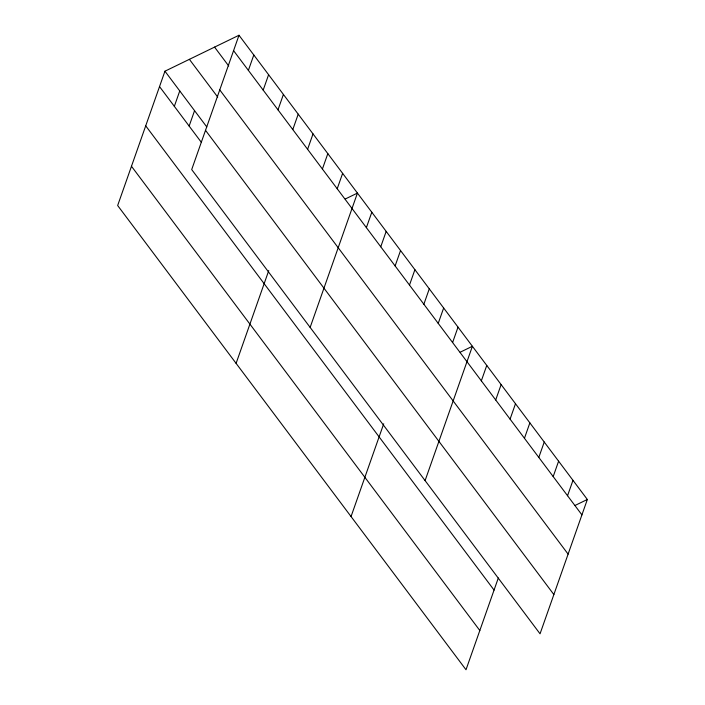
<?xml version="1.0" encoding="UTF-8"?>
<svg xmlns="http://www.w3.org/2000/svg" width="705" height="705" viewBox="0 0 705 705"><rect width="100%" height="100%" fill="white"/><g stroke="black" fill="none" stroke-linecap="round" stroke-linejoin="round"><path stroke-width="1.06" d="M238.995 35.25L191.698 169.57L540.048 633.804L587.344 499.484L238.995 35.25L164.952 71.196L117.656 205.516L466.005 669.75L498.312 577.994M174.338 106.323L179.757 90.927M189.143 126.054L194.562 110.659M248.38 70.377L253.8 54.981M263.185 90.108L268.605 74.712M277.99 109.839L283.41 94.444M292.795 129.57L298.215 114.166M307.6 149.301L313.02 133.897M236.096 363.357L268.755 270.597M322.405 169.024L327.825 153.628M337.21 188.755L342.63 173.359M310.138 327.411L357.435 193.091L345.221 199.022M366.38 227.636L371.808 212.24M380.753 246.785L386.173 231.39M395.126 265.935L400.546 250.539M409.49 285.084L414.91 269.689M423.864 304.234L429.283 288.839M351.046 516.553L383.714 423.793M438.228 323.383L443.656 307.988M452.601 342.533L458.021 327.138M425.089 480.607L472.394 346.287L460.171 352.218M481.339 380.832L486.758 365.437M495.703 399.982L501.132 384.586M510.076 419.131L515.496 403.736M524.449 438.281L529.869 422.885M538.814 457.43L544.234 442.035M553.187 476.58L558.607 461.185M567.551 495.73L572.98 480.334M575.13 505.414L587.344 499.484M233.575 50.645L581.925 514.879M214.567 47.112L228.728 65.988M219.757 89.896L568.107 554.121M189.389 59.335L217.713 97.078M164.952 71.196L206.794 126.953M205.516 130.328L553.866 594.553M159.533 86.6L201.374 142.357M145.715 125.843L494.064 590.076M131.474 166.274L479.823 630.508"/></g></svg>
